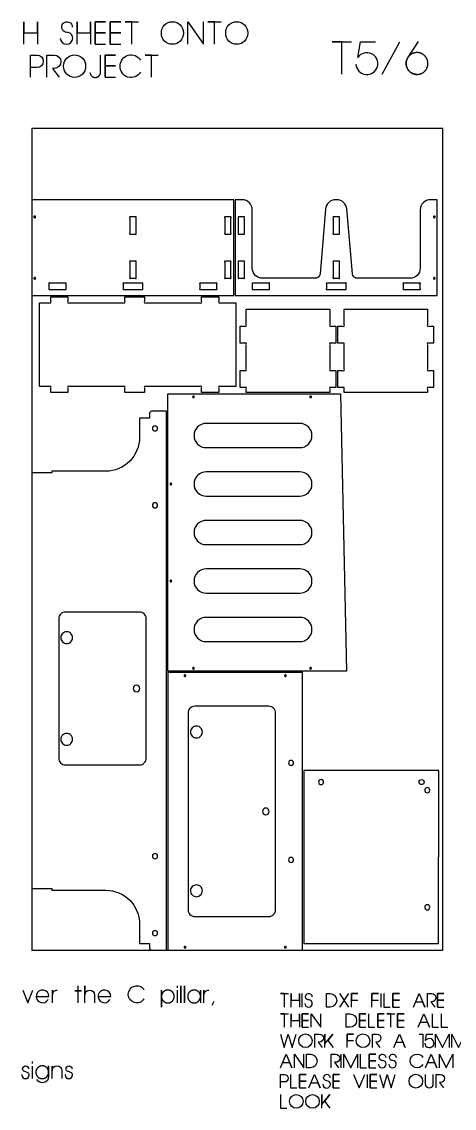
# Model space of a CAD drawing. Extents: x -841 to 4976, y -469 to 2808.
# Drawn here: x 1231 to 2515, y -469 to 2757 of the extents above; entities that cross this region are included whole.
import ezdxf

# ---------------------------------------------------------------- set-up
doc = ezdxf.new("R2010")
doc.units = 0
for name, color, linetype in [('DEFAULT_LAYER', 1, 'CONTINUOUS'), ('LAYER_1', 18, 'CONTINUOUS'), ('T5_LOGOLAYER_2', 18, 'CONTINUOUS'), ('T5_LOGOLAYER_20', 18, 'CONTINUOUS'), ('T5_LOGOLAYER_21', 18, 'CONTINUOUS')]:
    doc.layers.add(name, color=color, linetype=linetype)

msp = doc.modelspace()

# ---------------------------------------------------------------- linework, layer by layer
at = {"layer": 'DEFAULT_LAYER'}
for points in [[(1743.7, 1643, 0.414214), (1741.2, 1645.5, 0.414214), (1738.7, 1643, 0.414214), (1741.2, 1640.5, 0.414214)], [(2091.3, 1643, 0.414214), (2088.8, 1645.5, 0.414214), (2086.3, 1643, 0.414214), (2088.8, 1640.5, 0.414214)], [(1627, 1556.8, 0.414214), (1619.4, 1549.2, 0.414214), (1627, 1541.6, 0.414214), (1634.6, 1549.2, 0.414214)], [(1778.9, 1564, 0.414214), (1742.9, 1528, 0.414214), (1778.9, 1492), (2056.9, 1492, 0.414214), (2092.9, 1528, 0.414214), (2056.9, 1564)], [(1778.9, 1420, 0.414214), (1742.9, 1384, 0.414214), (1778.9, 1348), (2056.9, 1348, 0.414214), (2092.9, 1384, 0.414214), (2056.9, 1420)], [(1676.5, 1384, 0.414214), (1674, 1386.5, 0.414214), (1671.5, 1384, 0.414214), (1674, 1381.5, 0.414214)], [(1627, 1328.4, 0.414214), (1619.4, 1320.8, 0.414214), (1627, 1313.2, 0.414214), (1634.6, 1320.8, 0.414214)], [(1778.9, 1276, 0.414214), (1742.9, 1240, 0.414214), (1778.9, 1204), (2056.9, 1204, 0.414214), (2092.9, 1240, 0.414214), (2056.9, 1276)], [(1778.9, 1132, 0.414214), (1742.9, 1096, 0.414214), (1778.9, 1060), (2056.9, 1060, 0.414214), (2092.9, 1096, 0.414214), (2056.9, 1132)], [(1676.5, 1096, 0.414214), (1674, 1098.5, 0.414214), (1671.5, 1096, 0.414214), (1674, 1093.5, 0.414214)], [(1341, 983.9), (1341, 570, 0.414214), (1361, 550), (1581, 550, 0.414214), (1601, 570), (1601, 984, 0.414214), (1581, 1004), (1361, 1004, 0.415239)], [(1778.9, 988, 0.414214), (1742.9, 952, 0.414214), (1778.9, 916), (2056.9, 916, 0.414214), (2092.9, 952, 0.414214), (2056.9, 988)], [(1365, 945.3, 0.414214), (1347.5, 927.8, 0.414214), (1365, 910.3, 0.414214), (1382.5, 927.8, 0.414214)], [(1743.7, 837, 0.414214), (1741.2, 839.5, 0.414214), (1738.7, 837, 0.414214), (1741.2, 834.5, 0.414214)], [(2091.3, 837, 0.414214), (2088.8, 839.5, 0.414214), (2086.3, 837, 0.414214), (2088.8, 834.5, 0.414214)], [(1718.3, 815, 0.414214), (1715.8, 817.5, 0.414214), (1713.3, 815, 0.414214), (1715.8, 812.5, 0.414214)], [(2016.7, 815, 0.414214), (2014.2, 817.5, 0.414214), (2011.7, 815, 0.414214), (2014.2, 812.5, 0.414214)], [(1572, 787, 0.414214), (1562, 777, 0.414214), (1572, 767, 0.414214), (1582, 777, 0.414214)], [(1725, 704), (1725, 120, 0.414214), (1745, 100), (1965, 100, 0.41529), (1985, 120.1), (1985, 704, 0.414214), (1965, 724), (1745, 724, 0.414214)], [(1767.5, 647.8, 0.414214), (1750, 665.3, 0.414214), (1732.5, 647.8, 0.414214), (1750, 630.3, 0.414214)], [(1365, 643.7, 0.414214), (1347.5, 626.2, 0.414214), (1365, 608.7, 0.414214), (1382.5, 626.2, 0.414214)], [(2038.6, 556, 0.414214), (2031, 563.6, 0.414214), (2023.4, 556, 0.414214), (2031, 548.4, 0.414214)], [(2119.9, 506.7, 0.414214), (2112.3, 499, 0.414214), (2119.9, 491.4, 0.414214), (2127.6, 499, 0.414214)], [(2418.3, 506.7, -0.414214), (2426, 499, -0.414214), (2418.3, 491.4, -0.414214), (2410.7, 499, -0.414214)], [(2435.1, 482.5, 0.414214), (2427.5, 474.8, 0.414214), (2435.1, 467.2, 0.414214), (2442.8, 474.8, 0.414214)], [(1966, 411.9, 0.414214), (1956, 421.9, 0.414214), (1946, 411.9, 0.414214), (1956, 401.9, 0.414214)], [(1627, 286.8, 0.414214), (1619.4, 279.2, 0.414214), (1627, 271.6, 0.414214), (1634.6, 279.2, 0.414214)], [(2038.6, 268, 0.414214), (2031, 275.6, 0.414214), (2023.4, 268, 0.414214), (2031, 260.4, 0.414214)], [(1767.5, 176.2, 0.414214), (1750, 193.7, 0.414214), (1732.5, 176.2, 0.414214), (1750, 158.7, 0.414214)], [(2435.1, 134.9, 0.414214), (2427.5, 127.3, 0.414214), (2435.1, 119.6, 0.414214), (2442.8, 127.3, 0.414214)], [(1627, 58.4, 0.414214), (1619.4, 50.8, 0.414214), (1627, 43.2, 0.414214), (1634.6, 50.8, 0.414214)], [(1718.3, 9, 0.414214), (1715.8, 11.5, 0.414214), (1713.3, 9, 0.414214), (1715.8, 6.5, 0.414214)], [(2016.7, 9, 0.414214), (2014.2, 11.5, 0.414214), (2011.7, 9, 0.414214), (2014.2, 6.5, 0.414214)]]:
    msp.add_lwpolyline(points, format="xyb", close=True, dxfattribs=at)
for points in [[(1665, 824), (1665, 0), (2065, 0), (2065, 824)], [(2069.2, 20), (2469, 20), (2469.1, 533), (2069.1, 533)]]:
    msp.add_lwpolyline(points, close=True, dxfattribs=at)
at = {"layer": 'LAYER_1'}
msp.add_lwpolyline([(1261, 0), (2481, 0), (2481, 2440), (1261, 2440)], close=True, dxfattribs=at)
msp.add_lwpolyline([(1317.8, 1656), (1317.8, 1669.5, 1), (1313.3, 1674), (1284.5, 1674), (1284.5, 1922), (1313.3, 1922, 1), (1317.8, 1926.5), (1317.8, 1940), (1368.6, 1940), (1368.6, 1926.5, 1), (1373.1, 1922), (1533.2, 1922, 1), (1537.7, 1926.5), (1537.7, 1940), (1596.2, 1940), (1596.2, 1926.5, 1), (1600.7, 1922), (1760.9, 1922, 1), (1765.4, 1926.5), (1765.4, 1940), (1816.2, 1940), (1816.2, 1926.5, 1), (1820.7, 1922), (1866.5, 1922.4), (1866.5, 1674), (1820.7, 1674, 1), (1816.2, 1669.5), (1816.2, 1656), (1765.4, 1656), (1765.4, 1669.5, 1), (1760.9, 1674), (1600.7, 1674, 1), (1596.2, 1669.5), (1596.2, 1656), (1537.7, 1656), (1537.7, 1669.5, 1), (1533.2, 1674), (1373.1, 1674, 1), (1368.6, 1669.5), (1368.6, 1656)], format="xyb", close=True, dxfattribs=at)
at = {"layer": 'T5_LOGOLAYER_2'}
for points in [[(1234.2, -119), (1249.2, -156), (1264.2, -119)], [(1398.7, -156), (1398.7, -121), (1388.7, -121), (1408.7, -121), (1398.7, -121), (1398.7, -106)], [(1694.1, -112), (1694.1, -106)], [(1694.1, -156), (1694.1, -119)], [(1796.6, -163), (1802.6, -151)], [(1263.4, -337), (1263.4, -331)], [(1263.4, -381), (1263.4, -344)]]:
    msp.add_lwpolyline(points, dxfattribs=at)
for points in [[(1275.2, -137.5), (1312.2, -137.5, 0.90232), (1274.8, -132.9, 0.862347), (1309.7, -146.5)], [(1322.2, -156), (1322.2, -119), (1322.2, -133, -0.416092), (1336.7, -118.5)], [(1418.7, -156), (1418.7, -106), (1418.7, -133, -1), (1447.7, -133), (1447.7, -156)], [(1458.7, -137.5), (1495.7, -137.5, 0.90232), (1458.3, -132.9, 0.862347), (1493.2, -146.5)], [(1594.2, -144.5, -0.77786), (1547.7, -130.5, -0.756443), (1594.2, -117.5)], [(1743.1, -156.5, 0.421631), (1762.1, -137), (1762.1, -118.5), (1762.1, -156)], [(1772.1, -156), (1772.1, -119), (1772.1, -133, -0.416092), (1786.6, -118.5)], [(1247.4, -363), (1245.4, -362), (1243.9, -361.5), (1241.4, -360.5), (1239.9, -360), (1239.4, -360, -0.313298), (1233.9, -352.5, -1), (1251.9, -352.5)], [(1292.3, -381.5, 0.421631), (1311.3, -362), (1311.3, -343.5), (1311.3, -375, -0.782349), (1275.8, -384)], [(1321.3, -381), (1321.3, -344), (1321.3, -358, -1), (1350.3, -358), (1350.3, -381)], [(1376.3, -363), (1374.3, -362), (1372.8, -361.5), (1370.3, -360.5), (1368.8, -360), (1368.3, -360, -0.313298), (1362.8, -352.5, -1), (1380.8, -352.5)], [(1231.4, -369.5), (1231.4, -370.5, 1), (1253.4, -370.5, 0.329104), (1247.9, -363)], [(1360.3, -369.5), (1360.3, -370.5, 1), (1382.3, -370.5, 0.329104), (1376.8, -363)]]:
    msp.add_lwpolyline(points, format="xyb", dxfattribs=at)
for points in [[(1646.1, -156), (1646.1, -119), (1646.1, -137.5), (1646.1, -138), (1646.2, -138.5), (1646.2, -139), (1646.2, -139.5), (1646.3, -140), (1646.3, -140.4), (1646.4, -140.9), (1646.5, -141.4), (1646.6, -141.8), (1646.7, -142.3), (1646.8, -142.7), (1647, -143.2), (1647.1, -143.6), (1647.3, -144.1), (1647.4, -144.5), (1647.6, -144.9), (1647.8, -145.4), (1648, -145.8), (1648.2, -146.2), (1648.4, -146.6), (1648.6, -147), (1648.9, -147.4), (1649.1, -147.8), (1649.4, -148.2), (1649.6, -148.5), (1649.9, -148.9), (1650.2, -149.3), (1650.5, -149.6), (1650.8, -150), (1651.1, -150.3), (1651.4, -150.7), (1651.7, -151), (1652, -151.3), (1652.4, -151.6), (1652.7, -151.9), (1653, -152.2), (1653.4, -152.5), (1653.8, -152.8), (1654.1, -153), (1654.5, -153.3), (1654.9, -153.5), (1655.3, -153.8), (1655.7, -154), (1656.1, -154.2), (1656.5, -154.5), (1656.9, -154.7), (1657.3, -154.9), (1657.7, -155), (1658.2, -155.2), (1658.6, -155.4), (1659, -155.5), (1659.5, -155.7), (1659.9, -155.8), (1660.4, -155.9), (1660.8, -156.1), (1661.3, -156.2), (1661.8, -156.2), (1662.2, -156.3), (1662.7, -156.4), (1663.2, -156.4), (1663.7, -156.5), (1664.2, -156.5), (1664.6, -156.5), (1665.1, -156.5), (1665.6, -156.5), (1666.1, -156.5), (1666.6, -156.5), (1667.1, -156.4), (1667.5, -156.4), (1668, -156.3), (1668.5, -156.2), (1669, -156.2), (1669.4, -156.1), (1669.9, -155.9), (1670.3, -155.8), (1670.8, -155.7), (1671.2, -155.5), (1671.7, -155.4), (1672.1, -155.2), (1672.5, -155), (1672.9, -154.9), (1673.4, -154.7), (1673.8, -154.5), (1674.2, -154.2), (1674.6, -154), (1675, -153.8), (1675.4, -153.5), (1675.8, -153.3), (1676.1, -153), (1676.5, -152.8), (1676.9, -152.5), (1677.2, -152.2), (1677.6, -151.9), (1677.9, -151.6), (1678.2, -151.3), (1678.6, -151), (1678.9, -150.7), (1679.2, -150.3), (1679.5, -150), (1679.8, -149.6), (1680.1, -149.3), (1680.4, -148.9), (1680.6, -148.5), (1680.9, -148.2), (1681.1, -147.8), (1681.4, -147.4), (1681.6, -147), (1681.8, -146.6), (1682, -146.2), (1682.3, -145.8), (1682.5, -145.4), (1682.6, -144.9), (1682.8, -144.5), (1683, -144.1), (1683.1, -143.6), (1683.3, -143.2), (1683.4, -142.7), (1683.5, -142.3), (1683.6, -141.8), (1683.7, -141.4), (1683.8, -140.9), (1683.9, -140.4), (1684, -140), (1684, -139.5), (1684.1, -139), (1684.1, -138.5), (1684.1, -138), (1684.1, -137.5), (1684.1, -137.1), (1684.1, -136.6), (1684.1, -136.1), (1684, -135.6), (1684, -135.1), (1683.9, -134.6), (1683.8, -134.2), (1683.7, -133.7), (1683.6, -133.3), (1683.5, -132.8), (1683.4, -132.3), (1683.3, -131.9), (1683.1, -131.4), (1683, -131), (1682.8, -130.6), (1682.6, -130.1), (1682.5, -129.7), (1682.3, -129.3), (1682, -128.9), (1681.8, -128.5), (1681.6, -128.1), (1681.4, -127.7), (1681.1, -127.3), (1680.9, -126.9), (1680.6, -126.5), (1680.4, -126.2), (1680.1, -125.8), (1679.8, -125.5), (1679.5, -125.1), (1679.2, -124.8), (1678.9, -124.4), (1678.6, -124.1), (1678.2, -123.8), (1677.9, -123.5), (1677.6, -123.2), (1677.2, -122.9), (1676.9, -122.6), (1676.5, -122.3), (1676.1, -122), (1675.8, -121.8), (1675.4, -121.5), (1675, -121.3), (1674.6, -121.1), (1674.2, -120.8), (1673.8, -120.6), (1673.4, -120.4), (1672.9, -120.2), (1672.5, -120), (1672.1, -119.9), (1671.7, -119.7), (1671.2, -119.5), (1670.8, -119.4), (1670.3, -119.3), (1669.9, -119.1), (1669.4, -119), (1669, -118.9), (1668.5, -118.8), (1668, -118.8), (1667.5, -118.7), (1667.1, -118.6), (1666.6, -118.6), (1666.1, -118.6), (1665.6, -118.5), (1665.1, -118.5), (1664.6, -118.5), (1664.2, -118.6), (1663.7, -118.6), (1663.2, -118.6), (1662.7, -118.7), (1662.2, -118.8), (1661.8, -118.8), (1661.3, -118.9), (1660.8, -119), (1660.4, -119.1), (1659.9, -119.3), (1659.5, -119.4), (1659, -119.5), (1658.6, -119.7), (1658.2, -119.9), (1657.7, -120), (1657.3, -120.2), (1656.9, -120.4), (1656.5, -120.6), (1656.1, -120.8), (1655.7, -121.1), (1655.3, -121.3), (1654.9, -121.5), (1654.5, -121.8), (1654.1, -122), (1653.8, -122.3), (1653.4, -122.6), (1653, -122.9), (1652.7, -123.2), (1652.4, -123.5), (1652, -123.8), (1651.7, -124.1), (1651.4, -124.4), (1651.1, -124.8), (1650.8, -125.1), (1650.5, -125.5), (1650.2, -125.8), (1649.9, -126.2), (1649.6, -126.5), (1649.4, -126.9), (1649.1, -127.3), (1648.9, -127.7), (1648.6, -128.1), (1648.4, -128.5), (1648.2, -128.9), (1648, -129.3), (1647.8, -129.7), (1647.6, -130.1), (1647.4, -130.6), (1647.3, -131), (1647.1, -131.4), (1647, -131.9), (1646.8, -132.3), (1646.7, -132.8), (1646.6, -133.3), (1646.5, -133.7), (1646.4, -134.2), (1646.3, -134.6), (1646.3, -135.1), (1646.2, -135.6), (1646.2, -136.1), (1646.2, -136.6), (1646.1, -137.1), (1646.1, -137.5), (1646.1, -169)], [(1704.1, -156), (1704.1, -106)], [(1714.1, -156), (1714.1, -106)], [(1743.1, -156.5), (1743.6, -156.5), (1744, -156.5), (1744.5, -156.5), (1745, -156.4), (1745.5, -156.4), (1746, -156.3), (1746.4, -156.2), (1746.9, -156.2), (1747.4, -156.1), (1747.8, -155.9), (1748.3, -155.8), (1748.7, -155.7), (1749.2, -155.5), (1749.6, -155.4), (1750, -155.2), (1750.5, -155), (1750.9, -154.9), (1751.3, -154.7), (1751.7, -154.5), (1752.1, -154.2), (1752.5, -154), (1752.9, -153.8), (1753.3, -153.5), (1753.7, -153.3), (1754.1, -153), (1754.4, -152.8), (1754.8, -152.5), (1755.1, -152.2), (1755.5, -151.9), (1755.8, -151.6), (1756.2, -151.3), (1756.5, -151), (1756.8, -150.7), (1757.1, -150.3), (1757.4, -150), (1757.7, -149.6), (1758, -149.3), (1758.3, -148.9), (1758.6, -148.5), (1758.8, -148.2), (1759.1, -147.8), (1759.3, -147.4), (1759.5, -147), (1759.8, -146.6), (1760, -146.2), (1760.2, -145.8), (1760.4, -145.4), (1760.6, -144.9), (1760.7, -144.5), (1760.9, -144.1), (1761.1, -143.6), (1761.2, -143.2), (1761.3, -142.7), (1761.5, -142.3), (1761.6, -141.8), (1761.7, -141.4), (1761.8, -140.9), (1761.8, -140.4), (1761.9, -140), (1762, -139.5), (1762, -139), (1762, -138.5), (1762.1, -138), (1762.1, -137.5), (1762.1, -137.1), (1762, -136.6), (1762, -136.1), (1762, -135.6), (1761.9, -135.1), (1761.8, -134.6), (1761.8, -134.2), (1761.7, -133.7), (1761.6, -133.3), (1761.5, -132.8), (1761.3, -132.3), (1761.2, -131.9), (1761.1, -131.4), (1760.9, -131), (1760.7, -130.6), (1760.6, -130.1), (1760.4, -129.7), (1760.2, -129.3), (1760, -128.9), (1759.8, -128.5), (1759.5, -128.1), (1759.3, -127.7), (1759.1, -127.3), (1758.8, -126.9), (1758.6, -126.5), (1758.3, -126.2), (1758, -125.8), (1757.7, -125.5), (1757.4, -125.1), (1757.1, -124.8), (1756.8, -124.4), (1756.5, -124.1), (1756.2, -123.8), (1755.8, -123.5), (1755.5, -123.2), (1755.1, -122.9), (1754.8, -122.6), (1754.4, -122.3), (1754.1, -122), (1753.7, -121.8), (1753.3, -121.5), (1752.9, -121.3), (1752.5, -121.1), (1752.1, -120.8), (1751.7, -120.6), (1751.3, -120.4), (1750.9, -120.2), (1750.5, -120), (1750, -119.9), (1749.6, -119.7), (1749.2, -119.5), (1748.7, -119.4), (1748.3, -119.3), (1747.8, -119.1), (1747.4, -119), (1746.9, -118.9), (1746.4, -118.8), (1746, -118.8), (1745.5, -118.7), (1745, -118.6), (1744.5, -118.6), (1744, -118.6), (1743.6, -118.5), (1743.1, -118.5), (1742.6, -118.5), (1742.1, -118.6), (1741.6, -118.6), (1741.1, -118.6), (1740.6, -118.7), (1740.2, -118.8), (1739.7, -118.8), (1739.2, -118.9), (1738.8, -119), (1738.3, -119.1), (1737.9, -119.3), (1737.4, -119.4), (1737, -119.5), (1736.5, -119.7), (1736.1, -119.9), (1735.7, -120), (1735.2, -120.2), (1734.8, -120.4), (1734.4, -120.6), (1734, -120.8), (1733.6, -121.1), (1733.2, -121.3), (1732.8, -121.5), (1732.4, -121.8), (1732.1, -122), (1731.7, -122.3), (1731.3, -122.6), (1731, -122.9), (1730.6, -123.2), (1730.3, -123.5), (1730, -123.8), (1729.6, -124.1), (1729.3, -124.4), (1729, -124.8), (1728.7, -125.1), (1728.4, -125.5), (1728.1, -125.8), (1727.8, -126.2), (1727.6, -126.5), (1727.3, -126.9), (1727.1, -127.3), (1726.8, -127.7), (1726.6, -128.1), (1726.4, -128.5), (1726.1, -128.9), (1725.9, -129.3), (1725.7, -129.7), (1725.6, -130.1), (1725.4, -130.6), (1725.2, -131), (1725.1, -131.4), (1724.9, -131.9), (1724.8, -132.3), (1724.7, -132.8), (1724.5, -133.3), (1724.4, -133.7), (1724.4, -134.2), (1724.3, -134.6), (1724.2, -135.1), (1724.2, -135.6), (1724.1, -136.1), (1724.1, -136.6), (1724.1, -137.1), (1724.1, -137.5), (1724.1, -138), (1724.1, -138.5), (1724.1, -139), (1724.2, -139.5), (1724.2, -140), (1724.3, -140.4), (1724.4, -140.9), (1724.4, -141.4), (1724.5, -141.8), (1724.7, -142.3), (1724.8, -142.7), (1724.9, -143.2), (1725.1, -143.6), (1725.2, -144.1), (1725.4, -144.5), (1725.6, -144.9), (1725.7, -145.4), (1725.9, -145.8), (1726.1, -146.2), (1726.4, -146.6), (1726.6, -147), (1726.8, -147.4), (1727.1, -147.8), (1727.3, -148.2), (1727.6, -148.5), (1727.8, -148.9), (1728.1, -149.3), (1728.4, -149.6), (1728.7, -150), (1729, -150.3), (1729.3, -150.7), (1729.6, -151), (1730, -151.3), (1730.3, -151.6), (1730.6, -151.9), (1731, -152.2), (1731.3, -152.5), (1731.7, -152.8), (1732.1, -153), (1732.4, -153.3), (1732.8, -153.5), (1733.2, -153.8), (1733.6, -154), (1734, -154.2), (1734.4, -154.5), (1734.8, -154.7), (1735.2, -154.9), (1735.7, -155), (1736.1, -155.2), (1736.5, -155.4), (1737, -155.5), (1737.4, -155.7), (1737.9, -155.8), (1738.3, -155.9), (1738.8, -156.1), (1739.2, -156.2), (1739.7, -156.2), (1740.2, -156.3), (1740.6, -156.4), (1741.1, -156.4), (1741.6, -156.5), (1742.1, -156.5), (1742.6, -156.5)], [(1292.3, -381.5), (1292.8, -381.5), (1293.3, -381.5), (1293.8, -381.5), (1294.2, -381.4), (1294.7, -381.4), (1295.2, -381.3), (1295.7, -381.2), (1296.1, -381.2), (1296.6, -381.1), (1297, -380.9), (1297.5, -380.8), (1297.9, -380.7), (1298.4, -380.5), (1298.8, -380.4), (1299.3, -380.2), (1299.7, -380), (1300.1, -379.9), (1300.5, -379.7), (1300.9, -379.5), (1301.4, -379.2), (1301.8, -379), (1302.1, -378.8), (1302.5, -378.5), (1302.9, -378.3), (1303.3, -378), (1303.7, -377.8), (1304, -377.5), (1304.4, -377.2), (1304.7, -376.9), (1305.1, -376.6), (1305.4, -376.3), (1305.7, -376), (1306, -375.7), (1306.4, -375.3), (1306.7, -375), (1307, -374.6), (1307.2, -374.3), (1307.5, -373.9), (1307.8, -373.5), (1308.1, -373.2), (1308.3, -372.8), (1308.5, -372.4), (1308.8, -372), (1309, -371.6), (1309.2, -371.2), (1309.4, -370.8), (1309.6, -370.4), (1309.8, -369.9), (1310, -369.5), (1310.1, -369.1), (1310.3, -368.6), (1310.4, -368.2), (1310.6, -367.7), (1310.7, -367.3), (1310.8, -366.8), (1310.9, -366.4), (1311, -365.9), (1311.1, -365.4), (1311.1, -365), (1311.2, -364.5), (1311.2, -364), (1311.3, -363.5), (1311.3, -363), (1311.3, -362.5), (1311.3, -362.1), (1311.3, -361.6), (1311.2, -361.1), (1311.2, -360.6), (1311.1, -360.1), (1311.1, -359.6), (1311, -359.2), (1310.9, -358.7), (1310.8, -358.3), (1310.7, -357.8), (1310.6, -357.3), (1310.4, -356.9), (1310.3, -356.4), (1310.1, -356), (1310, -355.6), (1309.8, -355.1), (1309.6, -354.7), (1309.4, -354.3), (1309.2, -353.9), (1309, -353.5), (1308.8, -353.1), (1308.5, -352.7), (1308.3, -352.3), (1308.1, -351.9), (1307.8, -351.5), (1307.5, -351.2), (1307.2, -350.8), (1307, -350.5), (1306.7, -350.1), (1306.4, -349.8), (1306, -349.4), (1305.7, -349.1), (1305.4, -348.8), (1305.1, -348.5), (1304.7, -348.2), (1304.4, -347.9), (1304, -347.6), (1303.7, -347.3), (1303.3, -347), (1302.9, -346.8), (1302.5, -346.5), (1302.1, -346.3), (1301.8, -346.1), (1301.4, -345.8), (1300.9, -345.6), (1300.5, -345.4), (1300.1, -345.2), (1299.7, -345), (1299.3, -344.9), (1298.8, -344.7), (1298.4, -344.5), (1297.9, -344.4), (1297.5, -344.3), (1297, -344.1), (1296.6, -344), (1296.1, -343.9), (1295.7, -343.8), (1295.2, -343.8), (1294.7, -343.7), (1294.2, -343.6), (1293.8, -343.6), (1293.3, -343.6), (1292.8, -343.5), (1292.3, -343.5), (1291.8, -343.5), (1291.3, -343.6), (1290.8, -343.6), (1290.4, -343.6), (1289.9, -343.7), (1289.4, -343.8), (1288.9, -343.8), (1288.5, -343.9), (1288, -344), (1287.5, -344.1), (1287.1, -344.3), (1286.6, -344.4), (1286.2, -344.5), (1285.8, -344.7), (1285.3, -344.9), (1284.9, -345), (1284.5, -345.2), (1284.1, -345.4), (1283.6, -345.6), (1283.2, -345.8), (1282.8, -346.1), (1282.4, -346.3), (1282.1, -346.5), (1281.7, -346.8), (1281.3, -347), (1280.9, -347.3), (1280.6, -347.6), (1280.2, -347.9), (1279.9, -348.2), (1279.5, -348.5), (1279.2, -348.8), (1278.9, -349.1), (1278.5, -349.4), (1278.2, -349.8), (1277.9, -350.1), (1277.6, -350.5), (1277.3, -350.8), (1277.1, -351.2), (1276.8, -351.5), (1276.5, -351.9), (1276.3, -352.3), (1276, -352.7), (1275.8, -353.1), (1275.6, -353.5), (1275.4, -353.9), (1275.2, -354.3), (1275, -354.7), (1274.8, -355.1), (1274.6, -355.6), (1274.4, -356), (1274.3, -356.4), (1274.1, -356.9), (1274, -357.3), (1273.9, -357.8), (1273.8, -358.3), (1273.7, -358.7), (1273.6, -359.2), (1273.5, -359.6), (1273.4, -360.1), (1273.4, -360.6), (1273.4, -361.1), (1273.3, -361.6), (1273.3, -362.1), (1273.3, -362.5), (1273.3, -363), (1273.3, -363.5), (1273.4, -364), (1273.4, -364.5), (1273.4, -365), (1273.5, -365.4), (1273.6, -365.9), (1273.7, -366.4), (1273.8, -366.8), (1273.9, -367.3), (1274, -367.7), (1274.1, -368.2), (1274.3, -368.6), (1274.4, -369.1), (1274.6, -369.5), (1274.8, -369.9), (1275, -370.4), (1275.2, -370.8), (1275.4, -371.2), (1275.6, -371.6), (1275.8, -372), (1276, -372.4), (1276.3, -372.8), (1276.5, -373.2), (1276.8, -373.5), (1277.1, -373.9), (1277.3, -374.3), (1277.6, -374.6), (1277.9, -375), (1278.2, -375.3), (1278.5, -375.7), (1278.9, -376), (1279.2, -376.3), (1279.5, -376.6), (1279.9, -376.9), (1280.2, -377.2), (1280.6, -377.5), (1280.9, -377.8), (1281.3, -378), (1281.7, -378.3), (1282.1, -378.5), (1282.4, -378.8), (1282.8, -379), (1283.2, -379.2), (1283.6, -379.5), (1284.1, -379.7), (1284.5, -379.9), (1284.9, -380), (1285.3, -380.2), (1285.8, -380.4), (1286.2, -380.5), (1286.6, -380.7), (1287.1, -380.8), (1287.5, -380.9), (1288, -381.1), (1288.5, -381.2), (1288.9, -381.2), (1289.4, -381.3), (1289.9, -381.4), (1290.4, -381.4), (1290.8, -381.5), (1291.3, -381.5), (1291.8, -381.5)]]:
    msp.add_lwpolyline(points, close=True, dxfattribs=at)
at = {"layer": 'T5_LOGOLAYER_20'}
for points in [[(1261, 1944), (1861, 1944), (1861, 2228), (1261, 2228)], [(1665, 1652), (2178, 1652), (2195, 828), (1665, 828)]]:
    msp.add_lwpolyline(points, close=True, dxfattribs=at)
for points in [[(1865, 1944), (2465, 1944), (2465, 2228), (2444.3, 2228, 0.415334), (2414.2, 2198), (2414.2, 2024.9, -0.414977), (2384.2, 1994.8), (2228, 1994.8), (2228, 1994.8), (2227.6, 1994.8), (2227.3, 1994.8), (2226.9, 1994.8), (2226.5, 1994.9), (2226.2, 1994.9), (2225.8, 1994.9), (2225.5, 1995), (2225.1, 1995.1), (2224.8, 1995.1), (2224.4, 1995.2), (2224.1, 1995.3), (2223.7, 1995.4), (2223.4, 1995.5), (2223, 1995.6), (2222.7, 1995.7), (2222.4, 1995.9), (2222.1, 1996), (2221.7, 1996.1), (2221.4, 1996.3), (2221.1, 1996.4), (2220.8, 1996.6), (2220.5, 1996.8), (2220.2, 1997), (2219.9, 1997.1), (2219.6, 1997.3), (2219.3, 1997.5), (2219.1, 1997.7), (2218.8, 1997.9), (2218.5, 1998.1), (2218.2, 1998.4), (2218, 1998.6), (2217.7, 1998.8), (2217.5, 1999.1), (2217.2, 1999.3), (2217, 1999.5), (2216.8, 1999.8), (2216.5, 2000.1), (2216.3, 2000.3), (2216.1, 2000.6), (2215.9, 2000.9), (2215.7, 2001.1), (2215.5, 2001.4), (2215.3, 2001.7), (2215.1, 2002), (2215, 2002.3), (2214.8, 2002.6), (2214.6, 2002.9), (2214.5, 2003.2), (2214.3, 2003.5), (2214.2, 2003.8), (2214.1, 2004.1), (2213.9, 2004.4), (2213.8, 2004.8), (2213.7, 2005.1), (2213.6, 2005.4), (2213.5, 2005.8), (2213.4, 2006.1), (2213.4, 2006.4), (2213.3, 2006.8), (2213.2, 2007.1), (2213.2, 2007.5), (2213.1, 2007.8), (2213.1, 2008.2), (2213.1, 2008.5), (2196.6, 2200.7, 0.388315), (2166.7, 2228), (2163.4, 2228, 0.390656), (2133.4, 2200.5), (2116.9, 2008.4), (2116.9, 2008.1), (2116.9, 2007.8), (2116.8, 2007.4), (2116.8, 2007.1), (2116.7, 2006.7), (2116.7, 2006.4), (2116.6, 2006.1), (2116.5, 2005.8), (2116.4, 2005.4), (2116.3, 2005.1), (2116.2, 2004.8), (2116.1, 2004.5), (2116, 2004.1), (2115.9, 2003.8), (2115.7, 2003.5), (2115.6, 2003.2), (2115.5, 2002.9), (2115.3, 2002.6), (2115.1, 2002.3), (2115, 2002), (2114.8, 2001.7), (2114.6, 2001.5), (2114.4, 2001.2), (2114.2, 2000.9), (2114, 2000.6), (2113.8, 2000.4), (2113.6, 2000.1), (2113.3, 1999.8), (2113.1, 1999.6), (2112.9, 1999.3), (2112.6, 1999.1), (2112.4, 1998.9), (2112.1, 1998.6), (2111.9, 1998.4), (2111.6, 1998.2), (2111.3, 1998), (2111, 1997.8), (2110.8, 1997.6), (2110.5, 1997.4), (2110.2, 1997.2), (2109.9, 1997), (2109.6, 1996.8), (2109.3, 1996.6), (2109, 1996.5), (2108.7, 1996.3), (2108.3, 1996.2), (2108, 1996), (2107.7, 1995.9), (2107.4, 1995.8), (2107, 1995.6), (2106.7, 1995.5), (2106.3, 1995.4), (2106, 1995.3), (2105.7, 1995.2), (2105.3, 1995.1), (2104.9, 1995.1), (2104.6, 1995), (2104.2, 1994.9), (2103.9, 1994.9), (2103.5, 1994.9), (2103.1, 1994.8), (2102.8, 1994.8), (2102.4, 1994.8), (2102, 1994.8), (2102, 1994.8), (1945.9, 1994.8, -0.41549), (1915.8, 2024.8), (1915.8, 2197.9, 0.414799), (1885.8, 2228), (1865, 2228)], [(1270, 2179.7, 0.414214), (1267.5, 2177.2, 0.414214), (1270, 2174.7, 0.414214), (1272.5, 2177.2, 0.414214)], [(1555, 2126.4), (1567.8, 2126.4, 1), (1570.7, 2129.2), (1570.7, 2174.4, 1), (1567.8, 2177.2), (1555, 2177.2, 1), (1552.2, 2174.4), (1552.2, 2129.2, 1)], [(1836.8, 2126.4), (1849.6, 2126.4, 1), (1852.4, 2129.2), (1852.4, 2174.4, 1), (1849.6, 2177.2), (1836.8, 2177.2, 1), (1833.9, 2174.4), (1833.9, 2129.2, 1)], [(1892.5, 2129.2), (1892.5, 2174.3, 1), (1889.7, 2177.2), (1876.8, 2177.2, 1), (1874, 2174.3), (1874, 2129.2, 1), (1876.8, 2126.4), (1889.7, 2126.4, 1)], [(2171.4, 2177.2), (2158.6, 2177.2, 1), (2155.8, 2174.3), (2155.8, 2129.2, 1), (2158.6, 2126.4), (2171.4, 2126.4, 1), (2174.3, 2129.2), (2174.3, 2174.3, 1)], [(2456, 2179.7, 0.414214), (2453.5, 2177.2, 0.414214), (2456, 2174.7, 0.414214), (2458.5, 2177.2, 0.414214)], [(1567.8, 2045.6), (1555, 2045.6, 1), (1552.2, 2042.8), (1552.2, 1997.6, 1), (1555, 1994.8), (1567.8, 1994.8, 1), (1570.7, 1997.6), (1570.7, 2042.8, 1)], [(1852.4, 1997.6), (1852.4, 2042.8, 1), (1849.6, 2045.6), (1836.8, 2045.6, 1), (1833.9, 2042.8), (1833.9, 1997.6, 1), (1836.8, 1994.8), (1849.6, 1994.8, 1)], [(1889.7, 2045.6), (1876.8, 2045.6, 1), (1874, 2042.7), (1874, 1997.6, 1), (1876.8, 1994.8), (1889.7, 1994.8, 1), (1892.5, 1997.6), (1892.5, 2042.7, 1)], [(2171.4, 2045.6), (2158.6, 2045.6, 1), (2155.8, 2042.7), (2155.8, 1997.6, 1), (2158.6, 1994.8), (2171.4, 1994.8, 1), (2174.3, 1997.6), (2174.3, 2042.7, 1)], [(1270, 1997.3, 0.414214), (1267.5, 1994.8, 0.414214), (1270, 1992.3, 0.414214), (1272.5, 1994.8, 0.414214)], [(1312.2, 1977.7), (1312.2, 1964.8, 1), (1315.1, 1962), (1360.2, 1962, 1), (1363, 1964.8), (1363, 1977.7, 1), (1360.2, 1980.5), (1315.1, 1980.5, 1)], [(1532.2, 1977.7), (1532.2, 1964.8, 1), (1535, 1962), (1587.8, 1962, 1), (1590.7, 1964.8), (1590.7, 1977.7, 1), (1587.8, 1980.5), (1535, 1980.5, 1)], [(1762.7, 1962), (1807.8, 1962, 1), (1810.6, 1964.8), (1810.6, 1977.7, 1), (1807.8, 1980.5), (1762.7, 1980.5, 1), (1759.8, 1977.7), (1759.8, 1964.8, 1)], [(1918.6, 1962), (1963.8, 1962, 1), (1966.6, 1964.8), (1966.6, 1977.6, 1), (1963.8, 1980.5), (1918.6, 1980.5, 1), (1915.8, 1977.6), (1915.8, 1964.8, 1)], [(2138.6, 1962), (2191.4, 1962, 1), (2194.3, 1964.8), (2194.3, 1977.6, 1), (2191.4, 1980.5), (2138.6, 1980.5, 1), (2135.8, 1977.6), (2135.8, 1964.8, 1)], [(2411.4, 1980.5), (2366.2, 1980.5, 1), (2363.4, 1977.6), (2363.4, 1964.8, 1), (2366.2, 1962), (2411.4, 1962, 1), (2414.2, 1964.8), (2414.2, 1977.6, 1)], [(2456, 1997.3, 0.414214), (2453.5, 1994.8, 0.414214), (2456, 1992.3, 0.414214), (2458.5, 1994.8, 0.414214)], [(1897.8, 1656), (1897.8, 1665.9, 1), (1893.4, 1670.3), (1879.8, 1670.3), (1879.8, 1721.1), (1893.4, 1721.1, 1), (1897.8, 1725.6), (1897.8, 1797.5, 1), (1893.4, 1801.9), (1879.8, 1801.9), (1879.8, 1852.7), (1893.4, 1852.7, 1), (1897.8, 1857.2), (1897.8, 1903.6), (2145.8, 1903.6), (2145.8, 1857.2, 1), (2150.3, 1852.7), (2163.8, 1852.7), (2163.8, 1801.9), (2150.3, 1801.9, 1), (2145.8, 1797.5), (2145.8, 1725.6, 1), (2150.3, 1721.1), (2163.8, 1721.1), (2163.8, 1670.3), (2150.3, 1670.3, 1), (2145.8, 1665.9), (2145.8, 1656)], [(2188.1, 1656), (2188.1, 1665.9, 1), (2183.7, 1670.3), (2170.1, 1670.3), (2170.1, 1721.1), (2183.7, 1721.1, 1), (2188.1, 1725.6), (2188.1, 1797.5, 1), (2183.7, 1801.9), (2170.1, 1801.9), (2170.1, 1852.7), (2183.7, 1852.7, 1), (2188.1, 1857.2), (2188.1, 1903.6), (2436.1, 1903.6), (2436.1, 1857.2, 1), (2440.6, 1852.7), (2454.1, 1852.7), (2454.1, 1801.9), (2440.6, 1801.9, 1), (2436.1, 1797.5), (2436.1, 1725.6, 1), (2440.6, 1721.1), (2454.1, 1721.1), (2454.1, 1670.3), (2440.6, 1670.3, 1), (2436.1, 1665.9), (2436.1, 1656)], [(1261, 183), (1321, 183), (1321, 178), (1481, 178, -0.415348), (1581, 77.6), (1581, 20), (1611, 20), (1611, 5), (1616, 0), (1661, 0), (1661, 1600), (1616, 1600), (1611, 1595), (1611, 1580), (1581, 1580), (1581, 1522.9, -0.414828), (1480.8, 1422), (1321, 1422), (1321, 1417), (1261, 1417)]]:
    msp.add_lwpolyline(points, format="xyb", close=True, dxfattribs=at)
at = {"layer": 'T5_LOGOLAYER_21'}
for points in [[(1237.6, 2690.4), (1237.6, 2756), (1237.6, 2723.8), (1277.7, 2723.8), (1277.7, 2756), (1277.7, 2690.4)], [(1395.8, 2690.4), (1395.8, 2756), (1395.8, 2723.8), (1435.8, 2723.8), (1435.8, 2756), (1435.8, 2690.4)], [(1449, 2690.4), (1449, 2756), (1480.5, 2756), (1449, 2756), (1449, 2723.8), (1480.5, 2723.8), (1449, 2723.8), (1449, 2690.4), (1480.5, 2690.4)], [(1493.6, 2690.4), (1493.6, 2756), (1525.1, 2756), (1493.6, 2756), (1493.6, 2723.8), (1525.1, 2723.8), (1493.6, 2723.8), (1493.6, 2690.4), (1525.1, 2690.4)], [(1557.9, 2690.4), (1557.9, 2756), (1538.2, 2756), (1577.6, 2756)], [(1724.6, 2690.4), (1724.6, 2756), (1771.2, 2690.4), (1771.2, 2756)], [(1804, 2690.4), (1804, 2756), (1784.3, 2756), (1823.7, 2756)], [(2181.7, 2601.2), (2181.7, 2696.6), (2153.1, 2696.6), (2210.3, 2696.6)], [(2300.9, 2601.2), (2353.4, 2696.6)], [(1434, 2605), (1434.1, 2604.7), (1434.1, 2604.4), (1434.2, 2604), (1434.2, 2603.7), (1434.3, 2603.4), (1434.4, 2603), (1434.4, 2602.7), (1434.5, 2602.4), (1434.6, 2602), (1434.7, 2601.7), (1434.9, 2601.4), (1435, 2601.1), (1435.1, 2600.8), (1435.2, 2600.5), (1435.4, 2600.1), (1435.6, 2599.8), (1435.7, 2599.5), (1435.9, 2599.2), (1436.1, 2598.9), (1436.2, 2598.6), (1436.4, 2598.3), (1436.6, 2598.1), (1436.8, 2597.8), (1437.1, 2597.5), (1437.3, 2597.2), (1437.5, 2597), (1437.7, 2596.7), (1438, 2596.4), (1438.2, 2596.2), (1438.5, 2595.9), (1438.7, 2595.7), (1439, 2595.4), (1439.2, 2595.2), (1439.5, 2595), (1439.8, 2594.7), (1440.1, 2594.5), (1440.4, 2594.3), (1440.7, 2594.1), (1441, 2593.9), (1441.3, 2593.7), (1441.6, 2593.5), (1441.9, 2593.3), (1442.2, 2593.2), (1442.5, 2593), (1442.9, 2592.8), (1443.2, 2592.7), (1443.5, 2592.5), (1443.9, 2592.4), (1444.2, 2592.3), (1444.6, 2592.1), (1444.9, 2592), (1445.3, 2591.9), (1445.6, 2591.8), (1446, 2591.7), (1446.4, 2591.6), (1446.7, 2591.6), (1447.1, 2591.5), (1447.5, 2591.4), (1447.9, 2591.4), (1448.2, 2591.3), (1448.6, 2591.3), (1449, 2591.3), (1449.4, 2591.3), (1449.8, 2591.3), (1450.2, 2591.3), (1450.6, 2591.3), (1451, 2591.3), (1451.4, 2591.3), (1451.8, 2591.4), (1452.2, 2591.4), (1452.6, 2591.5), (1453, 2591.6), (1453.3, 2591.7), (1453.7, 2591.8), (1454.1, 2591.9), (1454.5, 2592), (1454.8, 2592.1), (1455.2, 2592.2), (1455.6, 2592.4), (1455.9, 2592.5), (1456.3, 2592.7), (1456.6, 2592.8), (1457, 2593), (1457.3, 2593.2), (1457.6, 2593.4), (1458, 2593.5), (1458.3, 2593.7), (1458.6, 2594), (1458.9, 2594.2), (1459.2, 2594.4), (1459.5, 2594.6), (1459.8, 2594.9), (1460.1, 2595.1), (1460.4, 2595.4), (1460.7, 2595.6), (1460.9, 2595.9), (1461.2, 2596.1), (1461.4, 2596.4), (1461.7, 2596.7), (1461.9, 2597), (1462.2, 2597.3), (1462.4, 2597.6), (1462.6, 2597.9), (1462.8, 2598.2), (1463.1, 2598.5), (1463.3, 2598.8), (1463.5, 2599.2), (1463.6, 2599.5), (1463.8, 2599.8), (1464, 2600.2), (1464.1, 2600.5), (1464.3, 2600.9), (1464.4, 2601.2), (1464.6, 2601.6), (1464.7, 2602), (1464.8, 2602.3), (1464.9, 2602.7), (1465, 2603.1), (1465.1, 2603.5), (1465.2, 2603.8), (1465.3, 2604.2), (1465.4, 2604.6), (1465.4, 2605), (1465.5, 2605.4), (1465.5, 2605.8), (1465.5, 2606.2), (1465.5, 2606.6), (1465.5, 2607), (1465.5, 2657.5)], [(1478.7, 2591.9), (1478.7, 2657.5), (1510.2, 2657.5), (1478.7, 2657.5), (1478.7, 2625.4), (1510.2, 2625.4), (1478.7, 2625.4), (1478.7, 2591.9), (1510.2, 2591.9)], [(1617, 2591.9), (1617, 2657.5), (1597.3, 2657.5), (1636.7, 2657.5)], [(2011.2, -169), (2011.2, -129), (1999.2, -129), (2023.2, -129)], [(2031.2, -169), (2031.2, -129), (2031.2, -148.6), (2055.6, -148.6), (2055.6, -129), (2055.6, -169)], [(2063.6, -169), (2063.6, -129)], [(2174.8, -129), (2201.6, -169)], [(2175.2, -169), (2202, -129)], [(2210, -169), (2210, -129), (2229.2, -129), (2210, -129), (2210, -148.6), (2229.2, -148.6)], [(2270.8, -169), (2270.8, -129), (2290, -129), (2270.8, -129), (2270.8, -148.6), (2290, -148.6)], [(2298, -169), (2298, -129)], [(2306, -129), (2306, -169), (2325.2, -169)], [(2333.2, -169), (2333.2, -129), (2352.4, -129), (2333.2, -129), (2333.2, -148.6), (2352.4, -148.6), (2333.2, -148.6), (2333.2, -169), (2352.4, -169)], [(2394, -169), (2410.8, -129), (2427.6, -169), (2421.6, -154.6), (2400.4, -154.6)], [(2465.6, -169), (2465.6, -129), (2484.8, -129), (2465.6, -129), (2465.6, -148.6), (2484.8, -148.6), (2465.6, -148.6), (2465.6, -169), (2484.8, -169)], [(2011.2, -229), (2011.2, -189), (1999.2, -189), (2023.2, -189)], [(2031.2, -229), (2031.2, -189), (2031.2, -208.6), (2055.6, -208.6), (2055.6, -189), (2055.6, -229)], [(2063.6, -229), (2063.6, -189), (2082.8, -189), (2063.6, -189), (2063.6, -208.6), (2082.8, -208.6), (2063.6, -208.6), (2063.6, -229), (2082.8, -229)], [(2090.8, -229), (2090.8, -189), (2119.2, -229), (2119.2, -189)], [(2233.6, -229), (2233.6, -189), (2252.8, -189), (2233.6, -189), (2233.6, -208.6), (2252.8, -208.6), (2233.6, -208.6), (2233.6, -229), (2252.8, -229)], [(2260.8, -189), (2260.8, -229), (2280, -229)], [(2288, -229), (2288, -189), (2307.2, -189), (2288, -189), (2288, -208.6), (2307.2, -208.6), (2288, -208.6), (2288, -229), (2307.2, -229)], [(2327.2, -229), (2327.2, -189), (2315.2, -189), (2339.2, -189)], [(2347.2, -229), (2347.2, -189), (2366.4, -189), (2347.2, -189), (2347.2, -208.6), (2366.4, -208.6), (2347.2, -208.6), (2347.2, -229), (2366.4, -229)], [(2408, -229), (2424.8, -189), (2441.6, -229), (2435.6, -214.6), (2414.4, -214.6)], [(2449.6, -189), (2449.6, -229), (2468.8, -229)], [(2476.8, -189), (2476.8, -229), (2496, -229)], [(1999.2, -249), (2010.8, -289), (2022.4, -249), (2034, -289), (2045.6, -249)], [(2131.6, -289), (2131.6, -249), (2131.6, -277.8), (2154.8, -249), (2139.6, -268.2), (2155.6, -289)], [(2197.2, -289), (2197.2, -249), (2216.4, -249), (2197.2, -249), (2197.2, -268.6), (2216.4, -268.6)], [(2336, -289), (2352.8, -249), (2369.6, -289), (2363.6, -274.6), (2342.4, -274.6)], [(2411.2, -249), (2422, -249), (2422, -289)], [(2460, -289), (2460, -249), (2480, -289), (2500, -249), (2500, -289)], [(2508, -289), (2508, -249), (2528, -289), (2548, -249), (2548, -289)], [(1999.2, -349), (2016, -309), (2032.8, -349), (2026.8, -334.6), (2005.6, -334.6)], [(2040.8, -349), (2040.8, -309), (2069.2, -349), (2069.2, -309)], [(2180, -349), (2180, -309)], [(2188, -349), (2188, -309), (2208, -349), (2228, -309), (2228, -349)], [(2236, -309), (2236, -349), (2255.2, -349)], [(2263.2, -349), (2263.2, -309), (2282.4, -309), (2263.2, -309), (2263.2, -328.6), (2282.4, -328.6), (2263.2, -328.6), (2263.2, -349), (2282.4, -349)], [(2429.9, -349), (2446.7, -309), (2463.5, -349), (2457.5, -334.6), (2436.3, -334.6)], [(2471.5, -349), (2471.5, -309), (2491.5, -349), (2511.5, -309), (2511.5, -349)], [(2029.2, -369), (2029.2, -409), (2048.4, -409)], [(2056.4, -409), (2056.4, -369), (2075.6, -369), (2056.4, -369), (2056.4, -388.6), (2075.6, -388.6), (2056.4, -388.6), (2056.4, -409), (2075.6, -409)], [(2083.6, -409), (2100.4, -369), (2117.2, -409), (2111.2, -394.6), (2090, -394.6)], [(2155.6, -409), (2155.6, -369), (2174.8, -369), (2155.6, -369), (2155.6, -388.6), (2174.8, -388.6), (2155.6, -388.6), (2155.6, -409), (2174.8, -409)], [(2216.4, -369), (2233.2, -409), (2250, -369)], [(2258, -409), (2258, -369)], [(2266, -409), (2266, -369), (2285.2, -369), (2266, -369), (2266, -388.6), (2285.2, -388.6), (2266, -388.6), (2266, -409), (2285.2, -409)], [(2293.2, -369), (2304.8, -409), (2316.4, -369), (2328, -409), (2339.6, -369)], [(1999.2, -429), (1999.2, -469), (2018.4, -469)], [(2122.4, -469), (2122.4, -429), (2122.4, -457.8), (2145.6, -429), (2130.4, -448.2), (2146.4, -469)]]:
    msp.add_lwpolyline(points, dxfattribs=at)
for points in [[(1345.9, 2708.1, 1), (1382.7, 2708.1, 0.415385), (1365.6, 2725.1, -0.668438), (1354.5, 2752, -0.668438), (1381.4, 2740.9)], [(2223.6, 2630.8, 0.857608), (2287.4, 2624.1, 0.839431), (2229.4, 2650.8), (2237, 2696.6), (2281.8, 2696.6)], [(2404.9, 2600.2, -0.586297), (2377.2, 2649.8), (2408.7, 2697.5)], [(1257, 2591.9), (1257, 2657.5), (1276.7, 2657.5, -1), (1276.7, 2620.8), (1257, 2620.8)], [(1306.2, 2591.9), (1306.2, 2657.5), (1327.9, 2657.5, -1), (1327.9, 2618.2), (1322.6, 2618.2), (1342.3, 2591.9)], [(1584.3, 2607, -0.77786), (1523.3, 2625.4, -0.756443), (1584.3, 2642.5)], [(2071.6, -158.2, 1), (2094, -158.2, 0.415385), (2083.6, -147.8, -0.668438), (2076.8, -131.4, -0.668438), (2093.2, -138.2)], [(2435.6, -169), (2435.6, -129), (2448.8, -129, -1), (2448.8, -153), (2445.6, -153), (2457.6, -169)], [(2101.6, -289), (2101.6, -249), (2114.8, -249, -1), (2114.8, -273), (2111.6, -273), (2123.6, -289)], [(2272.4, -289), (2272.4, -249), (2285.6, -249, -1), (2285.6, -273), (2282.4, -273), (2294.4, -289)], [(2427.6, -276.6, 0.857608), (2454.3, -279.4, 0.839431), (2430, -268.2), (2433.2, -249), (2452, -249)], [(2150, -349), (2150, -309), (2163.2, -309, -1), (2163.2, -333), (2160, -333), (2172, -349)], [(2290.4, -338.2, 1), (2312.8, -338.2, 0.415385), (2302.4, -327.8, -0.668438), (2295.6, -311.4, -0.668438), (2312, -318.2)], [(2320.8, -338.2, 1), (2343.2, -338.2, 0.415385), (2332.8, -327.8, -0.668438), (2326, -311.4, -0.668438), (2342.4, -318.2)], [(2422, -339.8, -0.77786), (2384.8, -328.6, -0.756443), (2422, -318.2)], [(1999.2, -409), (1999.2, -369), (2011.2, -369, -1), (2011.2, -391.4), (1999.2, -391.4)], [(2125.2, -398.2, 1), (2147.6, -398.2, 0.415385), (2137.2, -387.8, -0.668438), (2130.4, -371.4, -0.668438), (2146.8, -378.2)], [(2429.2, -369), (2429.2, -397, 1), (2453.2, -397), (2453.2, -369)], [(2461.2, -409), (2461.2, -369), (2474.4, -369, -1), (2474.4, -393), (2471.2, -393), (2483.2, -409)]]:
    msp.add_lwpolyline(points, format="xyb", dxfattribs=at)
for points in [[(1711.5, 2722.5, -1), (1645.8, 2722.5), (1645.8, 2723.8, -1), (1711.5, 2723.8)], [(1902.4, 2722.5, -1), (1836.8, 2722.5), (1836.8, 2723.8, -1), (1902.4, 2723.8)], [(1421, 2624.1, -1), (1355.4, 2624.1), (1355.4, 2625.4, -1), (1421, 2625.4)], [(2135.6, -169), (2135.6, -129), (2146.8, -129, -1), (2146.8, -169)], [(2194.4, -229), (2194.4, -189), (2205.6, -189, -1), (2205.6, -229)], [(2093.6, -269.4, -1), (2053.6, -269.4), (2053.6, -268.6, -1), (2093.6, -268.6)], [(2264.4, -269.4, -1), (2224.4, -269.4), (2224.4, -268.6, -1), (2264.4, -268.6)], [(2077.2, -349), (2077.2, -309), (2088.4, -309, -1), (2088.4, -349)], [(2421.2, -389.4, -1), (2381.2, -389.4), (2381.2, -388.6, -1), (2421.2, -388.6)], [(2066.4, -449.4, -1), (2026.4, -449.4), (2026.4, -448.6, -1), (2066.4, -448.6)], [(2114.4, -449.4, -1), (2074.4, -449.4), (2074.4, -448.6, -1), (2114.4, -448.6)]]:
    msp.add_lwpolyline(points, format="xyb", close=True, dxfattribs=at)
msp.add_lwpolyline([(2404.9, 2600.2), (2405.7, 2600.2), (2406.5, 2600.3), (2407.4, 2600.3), (2408.2, 2600.4), (2409, 2600.5), (2409.8, 2600.6), (2410.6, 2600.7), (2411.4, 2600.9), (2412.2, 2601.1), (2413, 2601.2), (2413.7, 2601.5), (2414.5, 2601.7), (2415.3, 2601.9), (2416, 2602.2), (2416.8, 2602.5), (2417.5, 2602.8), (2418.2, 2603.1), (2418.9, 2603.4), (2419.6, 2603.8), (2420.3, 2604.1), (2421, 2604.5), (2421.7, 2604.9), (2422.3, 2605.3), (2423, 2605.8), (2423.6, 2606.2), (2424.3, 2606.7), (2424.9, 2607.1), (2425.5, 2607.6), (2426.1, 2608.1), (2426.7, 2608.7), (2427.2, 2609.2), (2427.8, 2609.7), (2428.3, 2610.3), (2428.9, 2610.9), (2429.4, 2611.4), (2429.9, 2612), (2430.4, 2612.6), (2430.9, 2613.3), (2431.3, 2613.9), (2431.8, 2614.5), (2432.2, 2615.2), (2432.6, 2615.8), (2433, 2616.5), (2433.4, 2617.2), (2433.8, 2617.9), (2434.1, 2618.6), (2434.4, 2619.3), (2434.7, 2620), (2435, 2620.8), (2435.3, 2621.5), (2435.6, 2622.3), (2435.8, 2623), (2436.1, 2623.8), (2436.3, 2624.6), (2436.5, 2625.3), (2436.6, 2626.1), (2436.8, 2626.9), (2436.9, 2627.7), (2437, 2628.5), (2437.1, 2629.3), (2437.2, 2630.2), (2437.3, 2631), (2437.3, 2631.8), (2437.3, 2632.7), (2437.3, 2633.5), (2437.3, 2634.3), (2437.2, 2635.2), (2437.1, 2636), (2437, 2636.8), (2436.9, 2637.6), (2436.8, 2638.4), (2436.6, 2639.2), (2436.5, 2640), (2436.3, 2640.8), (2436.1, 2641.5), (2435.8, 2642.3), (2435.6, 2643.1), (2435.3, 2643.8), (2435, 2644.6), (2434.7, 2645.3), (2434.4, 2646), (2434.1, 2646.7), (2433.8, 2647.4), (2433.4, 2648.1), (2433, 2648.8), (2432.6, 2649.5), (2432.2, 2650.1), (2431.8, 2650.8), (2431.3, 2651.4), (2430.9, 2652.1), (2430.4, 2652.7), (2429.9, 2653.3), (2429.4, 2653.9), (2428.9, 2654.5), (2428.3, 2655), (2427.8, 2655.6), (2427.2, 2656.1), (2426.7, 2656.7), (2426.1, 2657.2), (2425.5, 2657.7), (2424.9, 2658.2), (2424.3, 2658.6), (2423.6, 2659.1), (2423, 2659.6), (2422.3, 2660), (2421.7, 2660.4), (2421, 2660.8), (2420.3, 2661.2), (2419.6, 2661.5), (2418.9, 2661.9), (2418.2, 2662.2), (2417.5, 2662.5), (2416.8, 2662.8), (2416, 2663.1), (2415.3, 2663.4), (2414.5, 2663.6), (2413.7, 2663.9), (2413, 2664.1), (2412.2, 2664.3), (2411.4, 2664.4), (2410.6, 2664.6), (2409.8, 2664.7), (2409, 2664.8), (2408.2, 2664.9), (2407.4, 2665), (2406.5, 2665), (2405.7, 2665.1), (2404.9, 2665.1), (2404, 2665.1), (2403.2, 2665), (2402.4, 2665), (2401.6, 2664.9), (2400.7, 2664.8), (2399.9, 2664.7), (2399.1, 2664.6), (2398.3, 2664.4), (2397.5, 2664.3), (2396.8, 2664.1), (2396, 2663.9), (2395.2, 2663.6), (2394.5, 2663.4), (2393.7, 2663.1), (2393, 2662.8), (2392.2, 2662.5), (2391.5, 2662.2), (2390.8, 2661.9), (2390.1, 2661.5), (2389.4, 2661.2), (2388.7, 2660.8), (2388.1, 2660.4), (2387.4, 2660), (2386.7, 2659.6), (2386.1, 2659.1), (2385.5, 2658.6), (2384.8, 2658.2), (2384.2, 2657.7), (2383.6, 2657.2), (2383.1, 2656.7), (2382.5, 2656.1), (2381.9, 2655.6), (2381.4, 2655), (2380.9, 2654.5), (2380.3, 2653.9), (2379.8, 2653.3), (2379.4, 2652.7), (2378.9, 2652.1), (2378.4, 2651.4), (2378, 2650.8), (2377.5, 2650.1), (2377.1, 2649.5), (2376.7, 2648.8), (2376.4, 2648.1), (2376, 2647.4), (2375.6, 2646.7), (2375.3, 2646), (2375, 2645.3), (2374.7, 2644.6), (2374.4, 2643.8), (2374.1, 2643.1), (2373.9, 2642.3), (2373.7, 2641.5), (2373.5, 2640.8), (2373.3, 2640), (2373.1, 2639.2), (2372.9, 2638.4), (2372.8, 2637.6), (2372.7, 2636.8), (2372.6, 2636), (2372.5, 2635.2), (2372.5, 2634.3), (2372.4, 2633.5), (2372.4, 2632.7), (2372.4, 2631.8), (2372.5, 2631), (2372.5, 2630.2), (2372.6, 2629.3), (2372.7, 2628.5), (2372.8, 2627.7), (2372.9, 2626.9), (2373.1, 2626.1), (2373.3, 2625.3), (2373.5, 2624.6), (2373.7, 2623.8), (2373.9, 2623), (2374.1, 2622.3), (2374.4, 2621.5), (2374.7, 2620.8), (2375, 2620), (2375.3, 2619.3), (2375.6, 2618.6), (2376, 2617.9), (2376.4, 2617.2), (2376.7, 2616.5), (2377.1, 2615.8), (2377.5, 2615.2), (2378, 2614.5), (2378.4, 2613.9), (2378.9, 2613.3), (2379.4, 2612.6), (2379.8, 2612), (2380.3, 2611.4), (2380.9, 2610.9), (2381.4, 2610.3), (2381.9, 2609.7), (2382.5, 2609.2), (2383.1, 2608.7), (2383.6, 2608.1), (2384.2, 2607.6), (2384.8, 2607.1), (2385.5, 2606.7), (2386.1, 2606.2), (2386.7, 2605.8), (2387.4, 2605.3), (2388.1, 2604.9), (2388.7, 2604.5), (2389.4, 2604.1), (2390.1, 2603.8), (2390.8, 2603.4), (2391.5, 2603.1), (2392.2, 2602.8), (2393, 2602.5), (2393.7, 2602.2), (2394.5, 2601.9), (2395.2, 2601.7), (2396, 2601.5), (2396.8, 2601.2), (2397.5, 2601.1), (2398.3, 2600.9), (2399.1, 2600.7), (2399.9, 2600.6), (2400.7, 2600.5), (2401.6, 2600.4), (2402.4, 2600.3), (2403.2, 2600.3), (2404, 2600.2)], close=True, dxfattribs=at)

doc.saveas('drawing.dxf')
